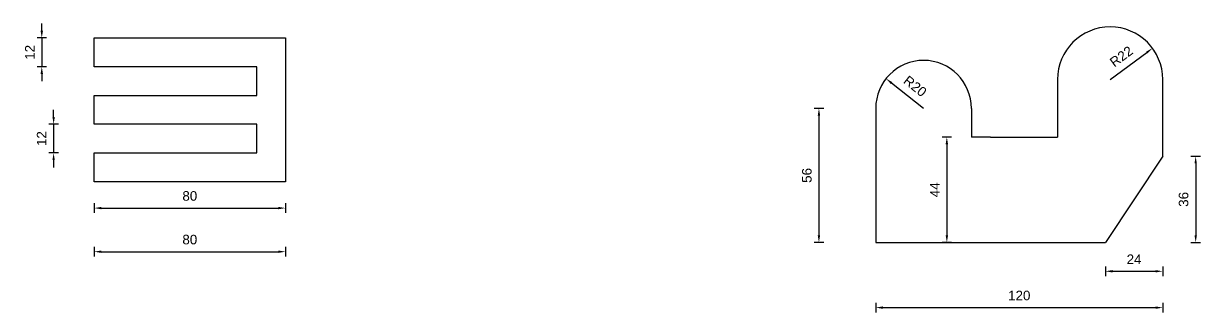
# Model space of a CAD drawing. Header units: millimetres. Extents: x 2100 to 32787, y 24082 to 35493.
# Drawn here: x 3829.3 to 4321.3, y 25559.6 to 25680.2 of the extents above; entities that cross this region are included whole.
import ezdxf

# ---------------------------------------------------------------- set-up
doc = ezdxf.new("R2010")
doc.units = ezdxf.units.MM
doc.linetypes.add('HIDDEN2', pattern=[4.7625, 3.175, -1.5875])
doc.layers.get('Defpoints').update_dxf_attribs({"color": 231, "linetype": 'HIDDEN2'})
doc.layers.add('ÖLÇÜ', color=181, linetype='Continuous')
doc.styles.get("Standard").update_dxf_attribs({"font": 'arial.ttf'})
doc.dimstyles.new('ISO-25', dxfattribs={"dimtxt": 4, "dimasz": 3, "dimexe": 2, "dimexo": 0.625, "dimgap": 3, "dimtad": 1, "dimtxsty": 'Standard', "dimcen": 2.5, "dimadec": 0, "dimazin": 0, "dimtfac": 1, "dimtix": 1, "dimtmove": 0, "dimatfit": 0, "dimfxl": 2, "dimfxlon": 1, "dimarcsym": 0})

# ---------------------------------------------------------------- blocks, each defined once
blk = doc.blocks.new('*D2443')
at = {"layer": 'Defpoints', "color": 0, "lineweight": 70, "ltscale": 3, "transparency": 16777216}
for p in [(3858.78, 25674.2), (3836.9, 25662.2), (3858.78, 25662.2)]:
    blk.add_point(p, dxfattribs=at)
at = {"layer": 'ÖLÇÜ', "color": 0, "lineweight": -2, "ltscale": 3, "transparency": 16777216}
for p, q in [((3836.9, 25677.2), (3836.9, 25680.2)), ((3838.9, 25674.2), (3834.9, 25674.2)), ((3836.9, 25674.2), (3836.9, 25662.2)), ((3838.9, 25662.2), (3834.9, 25662.2)), ((3836.9, 25659.2), (3836.9, 25656.2))]:
    blk.add_line(p, q, dxfattribs=at)
at = {"layer": 'ÖLÇÜ', "color": 0, "lineweight": 70, "ltscale": 3, "transparency": 16777216}
for points in [[(3836.4, 25677.2), (3837.4, 25677.2), (3836.9, 25674.2)], [(3836.4, 25659.2), (3837.4, 25659.2), (3836.9, 25662.2)]]:
    blk.add_solid(points, dxfattribs=at)
at = {"layer": 'ÖLÇÜ', "color": 0, "ltscale": 3, "transparency": 16777216, "insert": (3831.9, 25668.2), "char_height": 4, "attachment_point": 5, "rotation": 90}
blk.add_mtext('12', dxfattribs=at)
blk = doc.blocks.new('*D2444')
at = {"layer": 'Defpoints', "color": 0, "lineweight": 70, "ltscale": 3, "transparency": 16777216}
for p in [(3858.78, 25638.2), (3841.85, 25626.2), (3858.78, 25626.2)]:
    blk.add_point(p, dxfattribs=at)
at = {"layer": 'ÖLÇÜ', "color": 0, "lineweight": -2, "ltscale": 3, "transparency": 16777216}
for p, q in [((3841.85, 25641.2), (3841.85, 25644.2)), ((3843.85, 25638.2), (3839.85, 25638.2)), ((3841.85, 25638.2), (3841.85, 25626.2)), ((3843.85, 25626.2), (3839.85, 25626.2)), ((3841.85, 25623.2), (3841.85, 25620.2))]:
    blk.add_line(p, q, dxfattribs=at)
at = {"layer": 'ÖLÇÜ', "color": 0, "lineweight": 70, "ltscale": 3, "transparency": 16777216}
for points in [[(3841.35, 25641.2), (3842.35, 25641.2), (3841.85, 25638.2)], [(3841.35, 25623.2), (3842.35, 25623.2), (3841.85, 25626.2)]]:
    blk.add_solid(points, dxfattribs=at)
at = {"layer": 'ÖLÇÜ', "color": 0, "ltscale": 3, "transparency": 16777216, "insert": (3836.84, 25632.2), "char_height": 4, "attachment_point": 5, "rotation": 90}
blk.add_mtext('12', dxfattribs=at)
blk = doc.blocks.new('*D2445')
at = {"layer": 'Defpoints', "color": 0, "lineweight": 70, "ltscale": 3, "transparency": 16777216}
for p in [(3858.78, 25614.2), (3938.78, 25614.2), (3938.78, 25584.99)]:
    blk.add_point(p, dxfattribs=at)
at = {"layer": 'ÖLÇÜ', "color": 0, "lineweight": -2, "ltscale": 3, "transparency": 16777216}
for p, q in [((3858.78, 25586.99), (3858.78, 25582.99)), ((3861.78, 25584.99), (3935.78, 25584.99)), ((3938.78, 25586.99), (3938.78, 25582.99))]:
    blk.add_line(p, q, dxfattribs=at)
at = {"layer": 'ÖLÇÜ', "color": 0, "lineweight": 70, "ltscale": 3, "transparency": 16777216}
for points in [[(3861.78, 25585.49), (3861.78, 25584.49), (3858.78, 25584.99)], [(3935.78, 25585.49), (3935.78, 25584.49), (3938.78, 25584.99)]]:
    blk.add_solid(points, dxfattribs=at)
at = {"layer": 'ÖLÇÜ', "color": 0, "ltscale": 3, "transparency": 16777216, "insert": (3898.78, 25590.03), "char_height": 4, "attachment_point": 5}
blk.add_mtext('80', dxfattribs=at)
blk = doc.blocks.new('*D2446')
at = {"layer": 'Defpoints', "color": 0, "lineweight": 70, "ltscale": 3, "transparency": 16777216}
for p in [(3858.78, 25614.2), (3938.78, 25614.2), (3938.78, 25603.2)]:
    blk.add_point(p, dxfattribs=at)
at = {"layer": 'ÖLÇÜ', "color": 0, "lineweight": -2, "ltscale": 3, "transparency": 16777216}
for p, q in [((3858.78, 25605.2), (3858.78, 25601.2)), ((3938.78, 25605.2), (3938.78, 25601.2)), ((3861.78, 25603.2), (3935.78, 25603.2))]:
    blk.add_line(p, q, dxfattribs=at)
at = {"layer": 'ÖLÇÜ', "color": 0, "lineweight": 70, "ltscale": 3, "transparency": 16777216}
for points in [[(3861.78, 25603.7), (3861.78, 25602.7), (3858.78, 25603.2)], [(3935.78, 25603.7), (3935.78, 25602.7), (3938.78, 25603.2)]]:
    blk.add_solid(points, dxfattribs=at)
at = {"layer": 'ÖLÇÜ', "color": 0, "ltscale": 3, "transparency": 16777216, "insert": (3898.78, 25608.24), "char_height": 4, "attachment_point": 5}
blk.add_mtext('80', dxfattribs=at)
blk = doc.blocks.new('*D2447')
at = {"layer": 'Defpoints', "color": 0, "lineweight": 70, "ltscale": 3, "transparency": 16777216}
for p in [(4205.51, 25644.82), (4161.77, 25588.82), (4205.51, 25588.82)]:
    blk.add_point(p, dxfattribs=at)
at = {"layer": 'ÖLÇÜ', "color": 0, "lineweight": -2, "ltscale": 3, "transparency": 16777216}
for p, q in [((4163.77, 25644.82), (4159.77, 25644.82)), ((4161.77, 25641.82), (4161.77, 25591.82)), ((4163.77, 25588.82), (4159.77, 25588.82))]:
    blk.add_line(p, q, dxfattribs=at)
at = {"layer": 'ÖLÇÜ', "color": 0, "lineweight": 70, "ltscale": 3, "transparency": 16777216}
for points in [[(4161.27, 25641.82), (4162.27, 25641.82), (4161.77, 25644.82)], [(4161.27, 25591.82), (4162.27, 25591.82), (4161.77, 25588.82)]]:
    blk.add_solid(points, dxfattribs=at)
at = {"layer": 'ÖLÇÜ', "color": 0, "ltscale": 3, "transparency": 16777216, "insert": (4156.73, 25616.82), "char_height": 4, "attachment_point": 5, "rotation": 90}
blk.add_mtext('56', dxfattribs=at)
blk = doc.blocks.new('*D2414')
at = {"layer": 'Defpoints', "color": 0, "lineweight": 70, "ltscale": 3, "transparency": 16777216}
for p in [(4189.82, 25657.22), (4205.51, 25644.82)]:
    blk.add_point(p, dxfattribs=at)
at = {"layer": 'ÖLÇÜ', "color": 0, "lineweight": -2, "ltscale": 3, "transparency": 16777216}
blk.add_line((4205.51, 25644.82), (4192.17, 25655.36), dxfattribs=at)
at = {"layer": 'ÖLÇÜ', "color": 0, "lineweight": 70, "ltscale": 3, "transparency": 16777216}
blk.add_solid([(4192.48, 25655.75), (4191.86, 25654.97), (4189.82, 25657.22)], dxfattribs=at)
at = {"layer": 'ÖLÇÜ', "color": 0, "ltscale": 3, "transparency": 16777216, "insert": (4201.97, 25654.05), "char_height": 4, "attachment_point": 5, "rotation": 321.7034}
blk.add_mtext('R20', dxfattribs=at)
blk = doc.blocks.new('*D2448')
at = {"layer": 'Defpoints', "color": 0, "lineweight": 70, "ltscale": 3, "transparency": 16777216}
for p in [(4225.51, 25632.82), (4215.24, 25588.82), (4225.51, 25588.82)]:
    blk.add_point(p, dxfattribs=at)
at = {"layer": 'ÖLÇÜ', "color": 0, "lineweight": -2, "ltscale": 3, "transparency": 16777216}
for p, q in [((4217.24, 25632.82), (4213.24, 25632.82)), ((4215.24, 25629.82), (4215.24, 25591.82)), ((4217.24, 25588.82), (4213.24, 25588.82))]:
    blk.add_line(p, q, dxfattribs=at)
at = {"layer": 'ÖLÇÜ', "color": 0, "lineweight": 70, "ltscale": 3, "transparency": 16777216}
for points in [[(4214.74, 25629.82), (4215.74, 25629.82), (4215.24, 25632.82)], [(4214.74, 25591.82), (4215.74, 25591.82), (4215.24, 25588.82)]]:
    blk.add_solid(points, dxfattribs=at)
at = {"layer": 'ÖLÇÜ', "color": 0, "ltscale": 3, "transparency": 16777216, "insert": (4210.24, 25610.82), "char_height": 4, "attachment_point": 5, "rotation": 90}
blk.add_mtext('44', dxfattribs=at)
blk = doc.blocks.new('*D2449')
at = {"layer": 'Defpoints', "color": 0, "lineweight": 70, "ltscale": 3, "transparency": 16777216}
for p in [(4305.51, 25624.82), (4305.51, 25588.82), (4319.26, 25588.82)]:
    blk.add_point(p, dxfattribs=at)
at = {"layer": 'ÖLÇÜ', "color": 0, "lineweight": -2, "ltscale": 3, "transparency": 16777216}
for p, q in [((4317.26, 25624.82), (4321.26, 25624.82)), ((4319.26, 25621.82), (4319.26, 25591.82)), ((4317.26, 25588.82), (4321.26, 25588.82))]:
    blk.add_line(p, q, dxfattribs=at)
at = {"layer": 'ÖLÇÜ', "color": 0, "lineweight": 70, "ltscale": 3, "transparency": 16777216}
for points in [[(4318.76, 25621.82), (4319.76, 25621.82), (4319.26, 25624.82)], [(4318.76, 25591.82), (4319.76, 25591.82), (4319.26, 25588.82)]]:
    blk.add_solid(points, dxfattribs=at)
at = {"layer": 'ÖLÇÜ', "color": 0, "ltscale": 3, "transparency": 16777216, "insert": (4314.22, 25606.82), "char_height": 4, "attachment_point": 5, "rotation": 90}
blk.add_mtext('36', dxfattribs=at)
blk = doc.blocks.new('*D2450')
at = {"layer": 'Defpoints', "color": 0, "lineweight": 70, "ltscale": 3, "transparency": 16777216}
for p in [(4281.51, 25588.82), (4305.51, 25588.82), (4305.51, 25576.82)]:
    blk.add_point(p, dxfattribs=at)
at = {"layer": 'ÖLÇÜ', "color": 0, "lineweight": -2, "ltscale": 3, "transparency": 16777216}
for p, q in [((4281.51, 25578.82), (4281.51, 25574.82)), ((4305.51, 25578.82), (4305.51, 25574.82)), ((4284.51, 25576.82), (4302.51, 25576.82))]:
    blk.add_line(p, q, dxfattribs=at)
at = {"layer": 'ÖLÇÜ', "color": 0, "lineweight": 70, "ltscale": 3, "transparency": 16777216}
for points in [[(4284.51, 25577.32), (4284.51, 25576.32), (4281.51, 25576.82)], [(4302.51, 25577.32), (4302.51, 25576.32), (4305.51, 25576.82)]]:
    blk.add_solid(points, dxfattribs=at)
at = {"layer": 'ÖLÇÜ', "color": 0, "ltscale": 3, "transparency": 16777216, "insert": (4293.51, 25581.83), "char_height": 4, "attachment_point": 5}
blk.add_mtext('24', dxfattribs=at)
blk = doc.blocks.new('*D2451')
at = {"layer": 'Defpoints', "color": 0, "lineweight": 70, "ltscale": 3, "transparency": 16777216}
for p in [(4185.51, 25588.82), (4305.51, 25588.82), (4305.51, 25561.65)]:
    blk.add_point(p, dxfattribs=at)
at = {"layer": 'ÖLÇÜ', "color": 0, "lineweight": -2, "ltscale": 3, "transparency": 16777216}
for p, q in [((4185.51, 25563.65), (4185.51, 25559.65)), ((4188.51, 25561.65), (4302.51, 25561.65)), ((4305.51, 25563.65), (4305.51, 25559.65))]:
    blk.add_line(p, q, dxfattribs=at)
at = {"layer": 'ÖLÇÜ', "color": 0, "lineweight": 70, "ltscale": 3, "transparency": 16777216}
for points in [[(4188.51, 25562.15), (4188.51, 25561.15), (4185.51, 25561.65)], [(4302.51, 25562.15), (4302.51, 25561.15), (4305.51, 25561.65)]]:
    blk.add_solid(points, dxfattribs=at)
at = {"layer": 'ÖLÇÜ', "color": 0, "ltscale": 3, "transparency": 16777216, "insert": (4245.51, 25566.69), "char_height": 4, "attachment_point": 5}
blk.add_mtext('120', dxfattribs=at)
blk = doc.blocks.new('*D2415')
at = {"layer": 'Defpoints', "color": 0, "lineweight": 70, "ltscale": 3, "transparency": 16777216}
for p in [(4301.22, 25669.88), (4283.51, 25656.82)]:
    blk.add_point(p, dxfattribs=at)
at = {"layer": 'ÖLÇÜ', "color": 0, "lineweight": -2, "ltscale": 3, "transparency": 16777216}
blk.add_line((4283.51, 25656.82), (4298.8, 25668.1), dxfattribs=at)
at = {"layer": 'ÖLÇÜ', "color": 0, "lineweight": 70, "ltscale": 3, "transparency": 16777216}
blk.add_solid([(4298.51, 25668.51), (4299.1, 25667.7), (4301.22, 25669.88)], dxfattribs=at)
at = {"layer": 'ÖLÇÜ', "color": 0, "ltscale": 3, "transparency": 16777216, "insert": (4288.18, 25666.49), "char_height": 4, "attachment_point": 5, "rotation": 36.4141}
blk.add_mtext('R22', dxfattribs=at)

msp = doc.modelspace()

# ---------------------------------------------------------------- linework, layer by layer
at = {"ltscale": 0.2}
for p, q in [((3858.781, 25674.198), (3938.781, 25674.198)), ((3858.781, 25662.198), (3858.781, 25674.198)), ((3938.781, 25674.198), (3938.781, 25614.198)), ((3926.781, 25662.198), (3858.781, 25662.198)), ((3926.781, 25650.198), (3926.781, 25662.198)), ((3858.781, 25638.198), (3858.781, 25650.198)), ((3858.781, 25650.198), (3926.781, 25650.198)), ((3926.781, 25638.198), (3858.781, 25638.198)), ((3926.781, 25626.198), (3926.781, 25638.198)), ((3858.781, 25614.198), (3858.781, 25626.198)), ((3858.781, 25626.198), (3926.781, 25626.198)), ((3938.781, 25614.198), (3858.781, 25614.198))]:
    msp.add_line(p, q, dxfattribs=at)
at = {"color": 0, "linetype": 'ByBlock'}
for p, q in [((4261.512, 25656.825), (4261.512, 25632.825)), ((4305.512, 25624.825), (4305.512, 25656.825)), ((4185.512, 25644.825), (4185.512, 25588.825)), ((4225.512, 25644.825), (4225.512, 25632.825)), ((4233.512, 25632.825), (4225.512, 25632.825)), ((4233.512, 25632.825), (4261.512, 25632.825)), ((4305.512, 25624.825), (4281.512, 25588.825)), ((4185.512, 25588.825), (4281.512, 25588.825))]:
    msp.add_line(p, q, dxfattribs=at)
for centre, radius in [((4283.512, 25656.825), 22), ((4205.512, 25644.825), 20)]:
    msp.add_arc(centre, radius, 0, 180, dxfattribs=at)

# ---------------------------------------------------------------- dimensions: what is measured, and where the dimension line sits
at = {"layer": 'ÖLÇÜ', "ltscale": 3}
for base, p1, p2, picture, middle in [((3836.903, 25662.198), (3858.781, 25674.198), (3858.781, 25662.198), '*D2443', (3831.895, 25668.198)), ((3841.852, 25626.198), (3858.781, 25638.198), (3858.781, 25626.198), '*D2444', (3836.843, 25632.198)), ((4161.771, 25588.825), (4205.512, 25644.825), (4205.512, 25588.825), '*D2447', (4156.729, 25616.825)), ((4215.239, 25588.825), (4225.512, 25632.825), (4225.512, 25588.825), '*D2448', (4210.239, 25610.825)), ((4319.262, 25588.825), (4305.512, 25624.825), (4305.512, 25588.825), '*D2449', (4314.219, 25606.825))]:
    dim = msp.add_linear_dim(base=base, p1=p1, p2=p2, angle=90, dimstyle='ISO-25', dxfattribs=at)
    dim.commit()
    dim.dimension.update_dxf_attribs({"geometry": picture, "text_midpoint": middle})
for center, mpoint, picture, middle in [((4283.512, 25656.825), (4301.217, 25669.884), '*D2415', (4288.185, 25666.494)), ((4205.512, 25644.825), (4189.816, 25657.219), '*D2414', (4201.966, 25654.05))]:
    dim = msp.add_radius_dim(center=center, mpoint=mpoint, dimstyle='ISO-25', dxfattribs=at)
    dim.commit()
    dim.dimension.update_dxf_attribs({"geometry": picture, "text_midpoint": middle})
for base, p1, p2, picture, middle in [((3938.781, 25584.985), (3858.781, 25614.198), (3938.781, 25614.198), '*D2445', (3898.781, 25590.028)), ((3938.781, 25603.196), (3858.781, 25614.198), (3938.781, 25614.198), '*D2446', (3898.781, 25608.239)), ((4305.512, 25561.65), (4185.512, 25588.825), (4305.512, 25588.825), '*D2451', (4245.512, 25566.692)), ((4305.512, 25576.825), (4281.512, 25588.825), (4305.512, 25588.825), '*D2450', (4293.512, 25581.833))]:
    dim = msp.add_linear_dim(base=base, p1=p1, p2=p2, dimstyle='ISO-25', dxfattribs=at)
    dim.commit()
    dim.dimension.update_dxf_attribs({"geometry": picture, "text_midpoint": middle})

doc.saveas('drawing.dxf')
